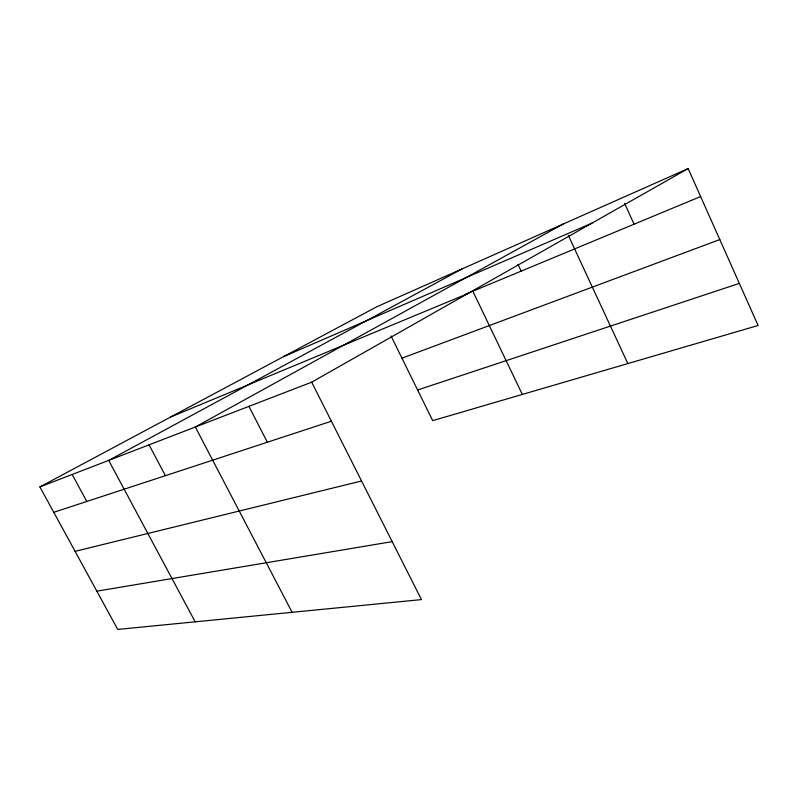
<?xml version="1.0" encoding="UTF-8"?>
<svg xmlns="http://www.w3.org/2000/svg" width="798" height="798" viewBox="0 0 798 798"><rect width="100%" height="100%" fill="white"/><g stroke="black" fill="none" stroke-linecap="round" stroke-linejoin="round"><path stroke-width="1.2" d="M311.679 382.182L421.454 599.607L117.735 629.432L39.9 486.91L311.679 382.182L688.145 168.568L758.1 325.484L432.696 420.646L391.01 335.928M563.079 224.078L195.33 427.01L292.138 612.315M462.152 268.886L108.708 460.396L195.171 621.832M39.9 486.91L376.686 306.821L688.145 168.568M283.42 356.696L591.926 223.161M464.945 294.492L700.624 196.547M170.493 417.075L467.548 293.734M401.953 358.172L719.796 239.56M417.613 389.993L739.337 283.39M53.765 512.306L331.389 421.224M75.092 551.348L361.564 480.995M96.837 591.168L392.187 541.633M72.179 474.471L86.792 501.473M149.066 444.845L165.395 475.688M248.906 406.362L267.36 442.232M472.845 291.21L522.321 394.441M517.982 264.417L521.154 271.13M568.326 235.37L627.836 363.579M624.585 203.37L634.071 224.208"/></g></svg>
